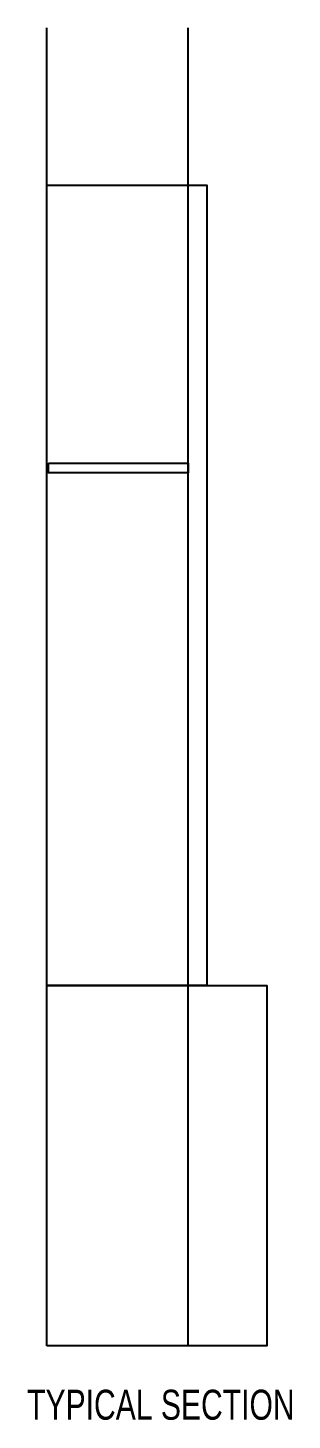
# Model space of a CAD drawing. Header units: inches. Extents: x 274057 to 444617, y 490067 to 635630.
# Drawn here: x 390473 to 391134, y 516213 to 519693 of the extents above; entities that cross this region are included whole.
import ezdxf

# ---------------------------------------------------------------- set-up
doc = ezdxf.new("R2010")
doc.units = ezdxf.units.IN
doc.header["$MEASUREMENT"] = 0
doc.layers.add('CQ Grg Gypsum', color=41, linetype='Continuous')
doc.layers.add('CQ text label', color=3, linetype='Continuous')
doc.styles.add('DIM 50', font='romans.shx', dxfattribs={"width": 0.75, "height": 100})

msp = doc.modelspace()

# ---------------------------------------------------------------- linework, layer by layer
at = {"layer": 'CQ Grg Gypsum'}
for p, q in [((390520.5, 516399.3, 0), (390520.5, 519692.6, 0)), ((390873.5, 516399.3, 0), (390873.5, 519692.6, 0))]:
    msp.add_line(p, q, dxfattribs=at)
for points, elevation in [([(390520.5, 517299.5), (390520.5, 519299.6), (390920.5, 519299.6), (390920.5, 517299.5)], 0), ([(390524.1, 518604.9), (390873.5, 518604.9), (390873.5, 518580.9), (390524.1, 518580.9)], 0.1), ([(390520.5, 516399.3), (390520.5, 517299.5), (391070.5, 517299.5), (391070.5, 516399.3)], 0)]:
    msp.add_lwpolyline(points, close=True, dxfattribs=dict(at, elevation=elevation))

# ---------------------------------------------------------------- texts
at = {"layer": 'CQ text label', "color": 3, "ltscale": 500, "insert": (391167.6, 516289.4, 0), "char_height": 75, "width": 724.308, "attachment_point": 3, "style": 'DIM 50'}
msp.add_mtext('\\pxqc;{\\fCityBlueprint|b0|i0|c0|p0;TYPICAL SECTION}', dxfattribs=at)

doc.saveas('drawing.dxf')
